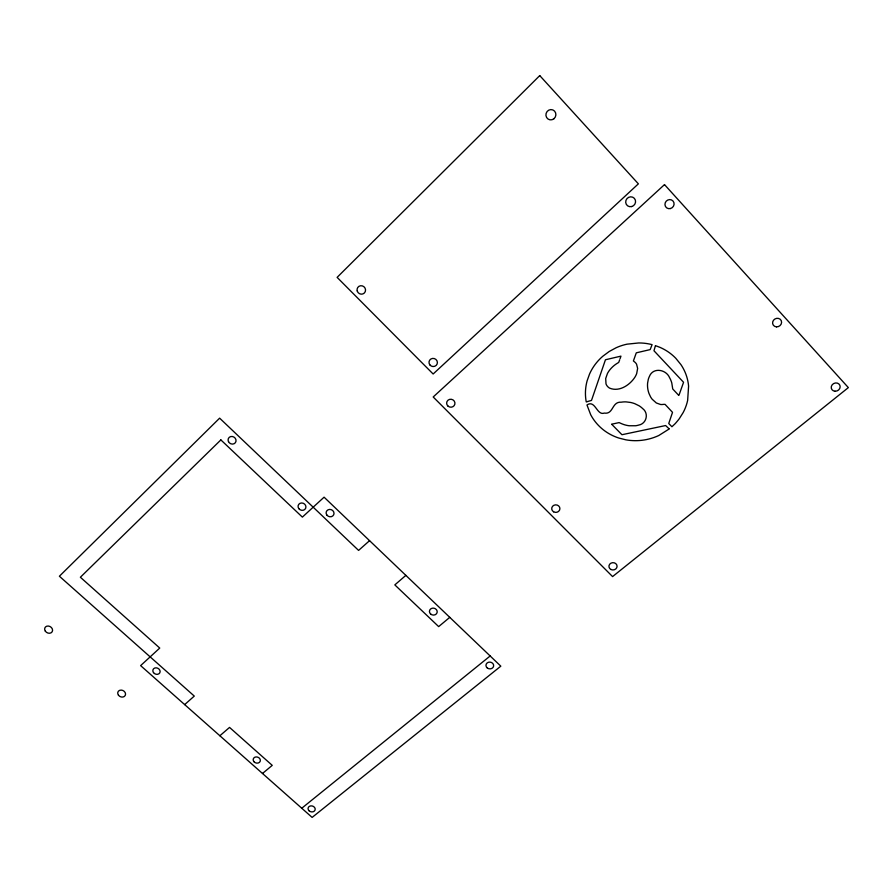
<?xml version="1.0" encoding="UTF-8"?>
<svg xmlns="http://www.w3.org/2000/svg" width="893" height="893" viewBox="0 0 893 893"><rect width="100%" height="100%" fill="white"/><g stroke="black" fill="none" stroke-linecap="round" stroke-linejoin="round"><path stroke-width="1.34" d="M620.032 358.785L620.959 356.128L605.454 359.756L591.501 400.421L587.002 401.694M619.642 359.89L618.804 362.178A1.217 1.15 -16.1 0 1 618.503 362.536L618.436 362.603A28.33 26.623 -14.8 0 0 611.259 368.195L610.031 369.602A24.156 22.738 -14.7 0 0 607.463 373.464L605.7 378.509L606.001 383.834A8.506 8.026 -13.5 0 0 607.307 386.167L607.954 386.87A8.372 7.903 -13.4 0 0 609.696 388.165C619.295 392.172 629.967 385.006 635.035 376.991A21.8 20.651 -15.2 0 0 636.687 373.553L637.635 368.407L636.586 364.255A8.104 7.646 -16.5 0 0 635.035 362.29L633.405 360.951L636.285 352.835L650.16 349.598L652.091 344.642A50.432 47.296 -14.7 0 0 638.774 342.957L627.087 344.162A49.975 46.883 -14.7 0 0 616.125 347.745L609.227 351.485L602.842 356.218A51.392 48.189 -14.6 0 0 589.547 374.022L587.136 380.764A52.363 49.093 -14.6 0 0 586.232 401.85L586.801 401.727M655.406 345.669L653.977 350.759L683.569 382.293L678.981 395.208M184.672 704.61L194.283 696.082L59.396 576.231L219.633 418.158L358.584 550.401L369.568 540.667M219.879 735.754L229.546 727.415L272.242 765.357L262.497 773.483M405.869 575.371L394.829 584.893L438.664 626.607L449.771 617.353M301.767 808.232L490.168 655.975M611.672 424.208L619.095 422.601L622.153 423.929A27.08 25.361 -13.4 0 0 629.107 425.749L635.637 425.749A19.378 18.117 -12.8 0 0 638.629 425.101C646.554 423.807 649.144 413.28 642.58 408.503A22.303 20.807 -10.8 0 0 639.087 405.79L634.856 403.714A29.469 27.46 -10.1 0 0 630.692 402.475L626.038 401.883A22.537 21.03 -10.7 0 0 621.282 402.185C611.582 401.47 613.725 414.609 604.271 413.091C596.758 415.881 595.274 399.327 586.969 404.976L590.708 414.754A52.352 49.082 -14.6 0 0 601.592 428.383A51.281 48.077 -14.5 0 0 618.737 438.016L625.814 439.814A51.749 48.512 -14.5 0 0 646.409 439.579A52.151 48.892 -14.6 0 0 658.777 435.516L669.192 428.964M655.562 345.691L660.005 347.377A51.448 48.233 -14.6 0 1 669.437 352.757A53.267 49.941 -14.4 0 1 675.767 358.26L680.946 364.645A51.359 48.144 -14.6 0 1 688.202 383.03A54.674 51.292 -14.3 0 1 688.592 386.167L687.643 400.41A50.6 47.429 -14.6 0 1 683.167 412.555L679.272 418.739A94.904 90.115 -13.9 0 1 675.153 423.684L671.916 426.742L668.745 423.505L672.529 412.354L665.051 404.35L663.198 404.395A8.405 7.825 -16.2 0 1 660.485 404.462L656.333 402.977L652.169 399.216A22.068 20.561 -17.7 0 1 650.584 396.894L649.01 393.534A29.179 27.158 -18.5 0 1 648.184 390.777L647.972 389.839A26.634 24.803 -18.2 0 1 647.514 385.017A27.337 25.451 -18.3 0 1 647.604 383.086L648.318 379.279A18.932 17.659 -17.8 0 1 649.334 376.623C652.906 366.978 666.189 369.311 669.616 377.761A26.422 24.736 -15.6 0 1 671.782 382.985L672.675 388.645A1.317 1.228 -17.8 0 0 672.82 389.069L678.501 395.13M611.817 424.376L621.941 434.724L665.631 425.537L669.002 428.729M539.752 75.592L337.119 277.377L433.138 374L638.372 183.846L539.752 75.592M220.872 439.903L80.381 577.246L159.747 648.061L140.625 665.62L312.126 817.408L500.817 666.167L324.081 497.178L302.37 517.114L220.872 439.903M664.504 184.605L433.194 396.983L612.576 576.588L848.35 387.607L664.504 184.605M670.375 208.56A4.688 4.432 -42.8 0 0 672.998 200.992A4.688 4.432 -42.8 0 0 665.207 202.878A4.688 4.432 -42.8 0 0 670.375 208.56M447.951 406.069A4.175 3.974 13.6 0 0 454.85 404.205A4.175 3.974 13.6 0 0 449.581 399.383A4.175 3.974 13.6 0 0 447.951 406.069M776.508 326.86A4.599 4.197 -28.6 0 0 781.252 320.632A4.599 4.197 -28.6 0 0 773.517 320.23A4.599 4.197 -28.6 0 0 776.508 326.86M553.593 511.789A4.097 3.773 0.7 0 0 559.9 508.798A4.097 3.773 0.7 0 0 553.917 505.271A4.097 3.773 0.7 0 0 553.593 511.789M835.044 391.223A4.554 4.063 -24.7 0 0 839.844 385.218A4.554 4.063 -24.7 0 0 832.187 384.794A4.554 4.063 -24.7 0 0 835.044 391.223M611.013 569.511A4.074 3.65 -2.3 0 0 617.074 566.24A4.074 3.65 -2.3 0 0 610.935 563.182A4.074 3.65 -2.3 0 0 611.013 569.511M309.112 810.811A3.617 2.98 16.1 0 0 315.084 809.973A3.617 2.98 16.1 0 0 310.697 805.899A3.617 2.98 16.1 0 0 309.112 810.811M487.344 668.02A3.862 3.382 7.8 0 0 493.606 666.178A3.862 3.382 7.8 0 0 488.46 662.271A3.862 3.382 7.8 0 0 487.344 668.02M254.092 761.841A3.661 3.047 19.2 0 0 260.187 761.327A3.661 3.047 19.2 0 0 256.023 756.929A3.661 3.047 19.2 0 0 254.092 761.841M430.672 614.049A3.907 3.472 11.8 0 0 437.112 612.531A3.907 3.472 11.8 0 0 432.167 608.222A3.907 3.472 11.8 0 0 430.672 614.049M153.507 672.619A3.762 3.159 25.5 0 0 159.802 672.842A3.762 3.159 25.5 0 0 156.119 667.819A3.762 3.159 25.5 0 0 153.507 672.619M326.894 515.094A3.996 3.628 22.2 0 0 333.692 514.792A3.996 3.628 22.2 0 0 329.606 509.423A3.996 3.628 22.2 0 0 326.894 515.094M357.211 290.928A4.32 4.152 42.1 0 0 364.344 293.016A4.32 4.152 42.1 0 0 362.357 285.894A4.32 4.152 42.1 0 0 357.211 290.928M429.924 364.958A4.219 4.063 19.2 0 0 437.112 364.02A4.219 4.063 19.2 0 0 432.536 358.428A4.219 4.063 19.2 0 0 429.924 364.958M631.597 206.573A5.057 4.833 -44.9 0 0 634.354 198.346A5.057 4.833 -44.9 0 0 625.948 200.4A5.057 4.833 -44.9 0 0 631.597 206.573M553.917 118.758A5.191 4.967 -68.6 0 0 552.845 109.928A5.191 4.967 -68.6 0 0 545.947 115.521A5.191 4.967 -68.6 0 0 553.917 118.758M228.496 441.644A4.097 3.706 32.9 0 0 235.372 442.694A4.097 3.706 32.9 0 0 232.347 436.498A4.097 3.706 32.9 0 0 228.496 441.644M298.854 508.675A4.007 3.628 24.6 0 0 305.618 508.363A4.007 3.628 24.6 0 0 301.499 502.982A4.007 3.628 24.6 0 0 298.854 508.675M45.297 631.117A4.141 3.427 30.4 0 0 52.162 631.775A4.141 3.427 30.4 0 0 48.389 626.038A4.141 3.427 30.4 0 0 45.297 631.117M118.468 695.223A4.041 3.349 26 0 0 125.221 695.468A4.041 3.349 26 0 0 121.214 690.099A4.041 3.349 26 0 0 118.468 695.223"/></g></svg>
